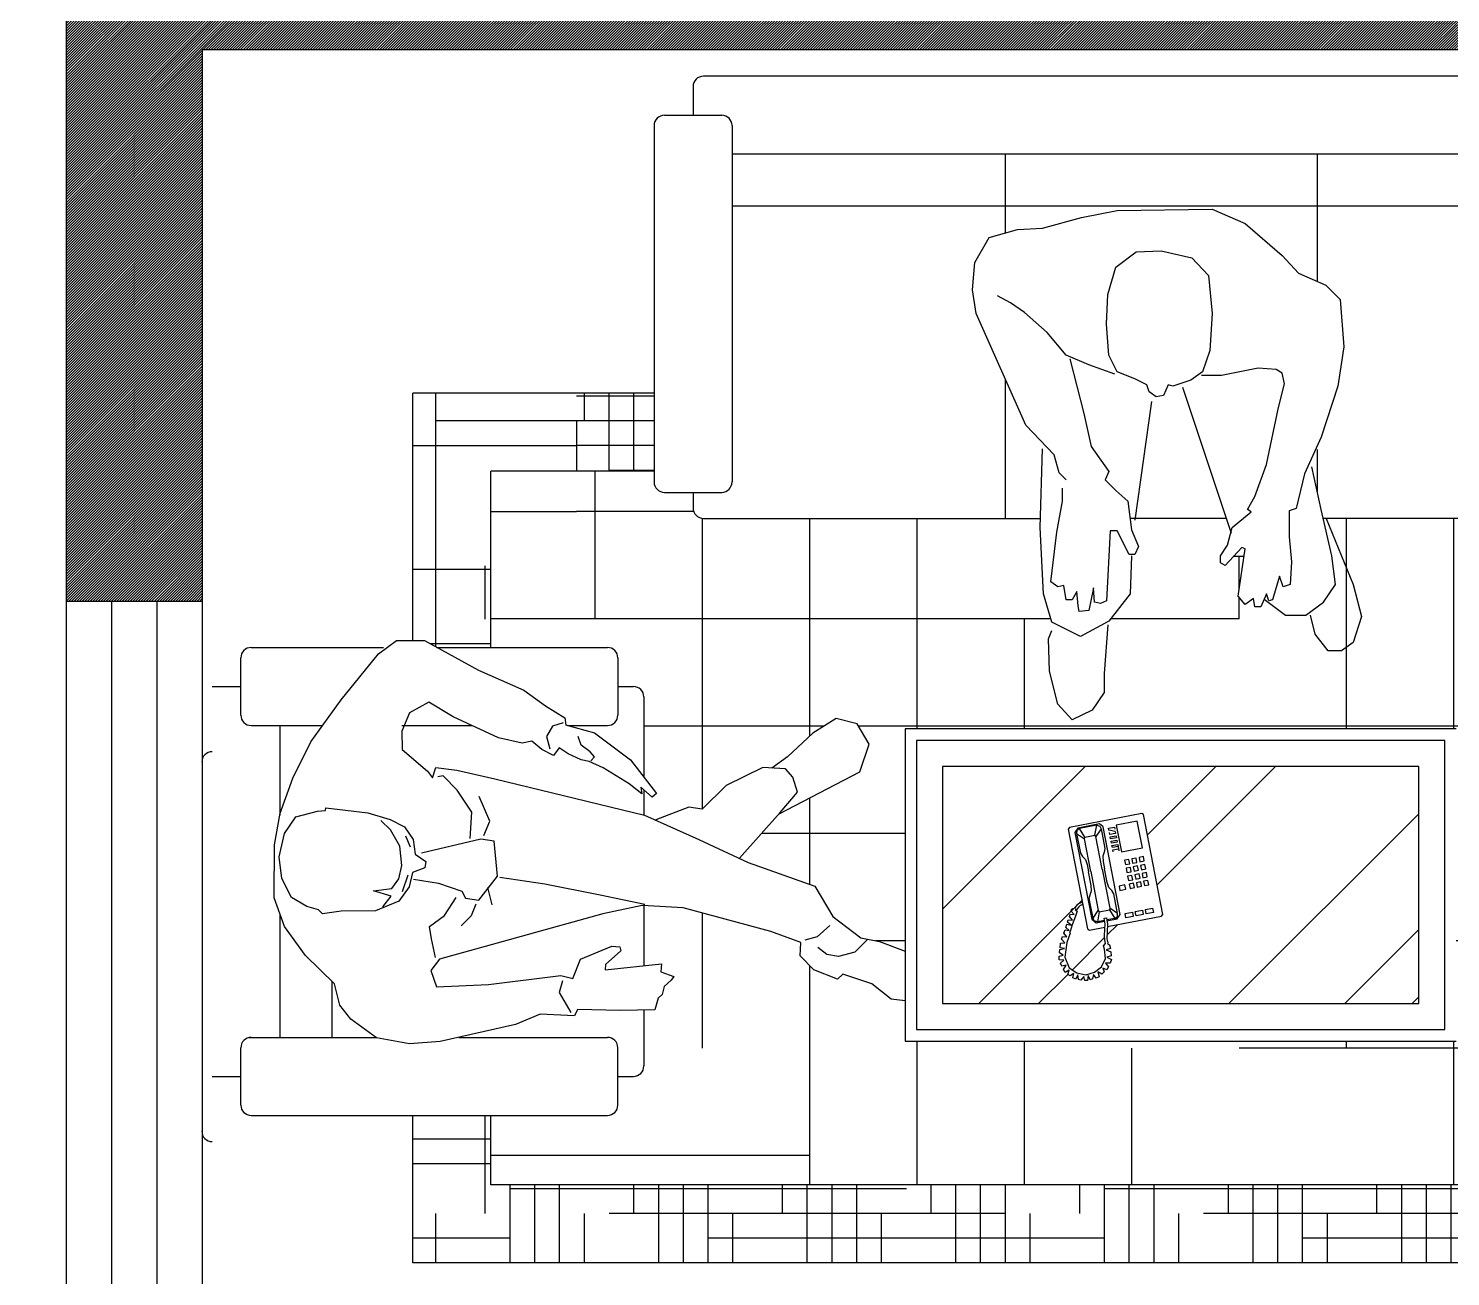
# Model space of a CAD drawing. Header units: inches. Extents: x 2610 to 3060, y 1152 to 1969.
# Drawn here: x 2701.7 to 2795.7, y 1494 to 1576.5 of the extents above; entities that cross this region are included whole.
import ezdxf

# ---------------------------------------------------------------- set-up
doc = ezdxf.new("R2010")
doc.units = ezdxf.units.IN
doc.header["$MEASUREMENT"] = 0
doc.layers.add('windwo', color=140, linetype='Continuous', plot=False)

msp = doc.modelspace()

# ---------------------------------------------------------------- hatches: boundary and pattern name
at = {"true_color": 0xcecce6}
h = msp.add_hatch(dxfattribs=at)
h.set_pattern_fill('HOUND,_O', color=254, scale=1.031713, angle=-90)
h.set_pattern_definition([(180, (4875.817, 6955.4711), (-6.55137974, 1.63784493), [26.205519, -13.10276]), (90, (4875.817, 6955.4711), (1.63784493, -6.55137974), [26.205519, -13.10276])])
h.paths.add_polyline_path([(2812.684, 1552.41), (2817.804, 1552.41), (2817.804, 1547.252), (2812.684, 1547.252)])
h.paths.add_polyline_path([(2823.714, 1541.008), (2828.873, 1541.008), (2828.873, 1535.6), (2823.714, 1535.6)])
h.paths.add_polyline_path([(2737.923, 1552.41), (2743.043, 1552.41), (2743.043, 1547.252), (2737.923, 1547.252)])
h.paths.add_polyline_path([(2727.084, 1541.008), (2732.243, 1541.008), (2732.243, 1535.6), (2728.684, 1535.6), (2727.851, 1536.056), (2727.084, 1536.063)])
h.paths.add_polyline_path([(2727.084, 1504.664), (2732.243, 1504.664), (2732.243, 1500.079), (2823.714, 1500.079), (2823.714, 1504.664), (2828.873, 1504.664), (2828.873, 1494.921), (2727.084, 1494.921)])
h = msp.add_hatch(dxfattribs=at)
h.set_pattern_fill('HOUND,_O', color=254, scale=4.470758, angle=-90)
h.set_pattern_definition([(180, (3065.601, 2105.267), (-28.38931, 7.09733), [113.5572, -56.7786]), (90, (3065.601, 2105.267), (7.09733, -28.38931), [113.5572, -56.7786])])
edge = h.paths.add_edge_path()
edge.add_line((2759.637, 1530.215), (2759.637, 1515.523))
edge.add_line((2759.637, 1515.523), (2757.943, 1516.155))
edge.add_line((2757.943, 1516.155), (2756.725, 1516.4))
edge.add_line((2756.725, 1516.4), (2754.871, 1517.824))
edge.add_line((2754.871, 1517.824), (2753.666, 1519.826))
edge.add_line((2753.666, 1519.826), (2749.269, 1521.394))
edge.add_line((2749.269, 1521.394), (2748.684, 1521.664))
edge.add_line((2748.684, 1521.664), (2751.31, 1524.609))
edge.add_line((2751.31, 1524.609), (2756.646, 1527.389))
edge.add_line((2756.646, 1527.389), (2757.277, 1529.199))
edge.add_line((2757.277, 1529.199), (2756.475, 1530.563))
edge.add_line((2756.475, 1530.563), (2755.087, 1530.905))
edge.add_line((2755.087, 1530.905), (2753.537, 1529.939))
edge.add_line((2753.537, 1529.939), (2751.864, 1528.364))
edge.add_line((2751.864, 1528.364), (2750.833, 1527.632))
edge.add_line((2750.833, 1527.632), (2750.241, 1527.665))
edge.add_line((2750.241, 1527.665), (2747.8, 1526.486))
edge.add_line((2747.8, 1526.486), (2746.215, 1524.907))
edge.add_line((2746.215, 1524.907), (2745.343, 1525.044))
edge.add_line((2745.343, 1525.044), (2743.103, 1524.198))
edge.add_line((2743.103, 1524.198), (2742.368, 1524.527))
edge.add_line((2742.368, 1524.527), (2742.368, 1526.189))
edge.add_line((2742.368, 1526.189), (2742.918, 1525.709))
edge.add_line((2742.918, 1525.709), (2743.196, 1525.957))
edge.add_line((2743.196, 1525.957), (2742.368, 1527.019))
edge.add_line((2742.368, 1527.019), (2742.368, 1532.333))
edge.add_ellipse((2741.68, 1532.333), major_axis=(-0.486, 0.486), ratio=1, start_angle=225, end_angle=315)
edge.add_line((2741.68, 1533.021), (2740.648, 1533.021))
edge.add_line((2740.648, 1533.021), (2740.648, 1534.912))
edge.add_ellipse((2739.96, 1534.912), major_axis=(-0.486, 0.486), ratio=1, start_angle=225, end_angle=315)
edge.add_line((2739.96, 1535.6), (2732.243, 1535.6))
edge.add_line((2732.243, 1535.6), (2732.243, 1541.008))
edge.add_line((2732.243, 1541.008), (2737.923, 1541.008))
edge.add_line((2737.923, 1541.008), (2737.923, 1547.252))
edge.add_line((2737.923, 1547.252), (2743.043, 1547.252))
edge.add_line((2743.043, 1547.252), (2743.043, 1546.548))
edge.add_ellipse((2743.731, 1546.548), major_axis=(-0.486, 0.486), ratio=1, start_angle=45, end_angle=135)
edge.add_line((2743.731, 1545.86), (2745.623, 1545.86))
edge.add_line((2745.623, 1545.86), (2745.623, 1544.828))
edge.add_ellipse((2746.31, 1544.828), major_axis=(-0.486, 0.486), ratio=1, start_angle=45, end_angle=135)
edge.add_line((2746.31, 1544.141), (2768.586, 1544.141))
edge.add_line((2768.586, 1544.141), (2768.568, 1543.545))
edge.add_line((2768.568, 1543.545), (2768.803, 1539.149))
edge.add_line((2768.803, 1539.149), (2769.352, 1537.265))
edge.add_line((2769.352, 1537.265), (2771.234, 1536.323))
edge.add_line((2771.234, 1536.323), (2773.117, 1537.343))
edge.add_line((2773.117, 1537.343), (2774.529, 1539.149))
edge.add_line((2774.529, 1539.149), (2774.61, 1541.739))
edge.add_line((2774.61, 1541.739), (2774.842, 1541.739))
edge.add_line((2774.842, 1541.739), (2775.078, 1542.289))
edge.add_line((2775.078, 1542.289), (2774.607, 1543.388))
edge.add_line((2774.607, 1543.388), (2774.513, 1544.141))
edge.add_line((2774.513, 1544.141), (2780.866, 1544.141))
edge.add_line((2780.866, 1544.141), (2781.181, 1543.196))
edge.add_line((2781.181, 1543.196), (2780.96, 1542.367))
edge.add_line((2780.96, 1542.367), (2780.49, 1541.661))
edge.add_line((2780.49, 1541.661), (2780.49, 1541.19))
edge.add_line((2780.49, 1541.19), (2780.803, 1541.033))
edge.add_line((2780.803, 1541.033), (2781.346, 1541.615))
edge.add_line((2781.346, 1541.615), (2782.059, 1541.615))
edge.add_line((2782.059, 1541.615), (2781.666, 1538.992))
edge.add_line((2781.666, 1538.992), (2782.137, 1538.442))
edge.add_line((2782.137, 1538.442), (2782.686, 1538.835))
edge.add_line((2782.686, 1538.835), (2782.764, 1538.285))
edge.add_line((2782.764, 1538.285), (2783.156, 1538.285))
edge.add_line((2783.156, 1538.285), (2783.389, 1538.798))
edge.add_line((2783.389, 1538.798), (2784.804, 1537.736))
edge.add_line((2784.804, 1537.736), (2786.137, 1537.736))
edge.add_line((2786.137, 1537.736), (2787.313, 1538.599))
edge.add_line((2787.313, 1538.599), (2788.098, 1539.777))
edge.add_line((2788.098, 1539.777), (2787.862, 1541.661))
edge.add_line((2787.862, 1541.661), (2787.291, 1544.141))
edge.add_line((2787.291, 1544.141), (2809.417, 1544.141))
edge.add_ellipse((2809.417, 1544.828), major_axis=(-0.486, 0.486), ratio=1, start_angle=135, end_angle=225)
edge.add_line((2810.105, 1544.828), (2810.105, 1545.86))
edge.add_line((2810.105, 1545.86), (2811.996, 1545.86))
edge.add_ellipse((2811.996, 1546.548), major_axis=(-0.486, 0.486), ratio=1, start_angle=135, end_angle=225)
edge.add_line((2812.684, 1546.548), (2812.684, 1547.252))
edge.add_line((2812.684, 1547.252), (2817.804, 1547.252))
edge.add_line((2817.804, 1547.252), (2817.804, 1541.008))
edge.add_line((2817.804, 1541.008), (2823.714, 1541.008))
edge.add_line((2823.714, 1541.008), (2823.714, 1535.6))
edge.add_line((2823.714, 1535.6), (2815.767, 1535.6))
edge.add_ellipse((2815.767, 1534.912), major_axis=(0.486, 0.486), ratio=1, start_angle=45, end_angle=135)
edge.add_line((2815.079, 1534.912), (2815.079, 1533.021))
edge.add_line((2815.079, 1533.021), (2814.047, 1533.021))
edge.add_ellipse((2814.047, 1532.333), major_axis=(0.486, 0.486), ratio=1, start_angle=45, end_angle=135)
edge.add_line((2813.36, 1532.333), (2813.36, 1525.591))
edge.add_line((2813.36, 1525.591), (2809.262, 1525.978))
edge.add_line((2809.262, 1525.978), (2807.447, 1525.713))
edge.add_line((2807.447, 1525.713), (2807.621, 1527.02))
edge.add_line((2807.621, 1527.02), (2807.038, 1528.195))
edge.add_line((2807.038, 1528.195), (2805.75, 1527.933))
edge.add_line((2805.75, 1527.933), (2803.498, 1528.178))
edge.add_line((2803.498, 1528.178), (2799.932, 1527.199))
edge.add_line((2799.932, 1527.199), (2800.461, 1526.322))
edge.add_line((2800.461, 1526.322), (2801.946, 1526.098))
edge.add_line((2801.946, 1526.098), (2802.999, 1525.028))
edge.add_line((2802.999, 1525.028), (2800.646, 1524.915))
edge.add_line((2800.646, 1524.915), (2799.01, 1524.6))
edge.add_line((2799.01, 1524.6), (2797.31, 1524.93))
edge.add_line((2797.31, 1524.93), (2796.091, 1524.78))
edge.add_line((2796.091, 1524.78), (2796.091, 1530.215))
edge.add_line((2796.091, 1530.215), (2759.637, 1530.215))
edge = h.paths.add_edge_path()
edge.add_line((2796.091, 1509.58), (2796.091, 1522.928))
edge.add_line((2796.091, 1522.928), (2798.691, 1521.4))
edge.add_line((2798.691, 1521.4), (2800.127, 1521.531))
edge.add_line((2800.127, 1521.531), (2801.145, 1521.871))
edge.add_line((2801.145, 1521.871), (2802.422, 1522.287))
edge.add_line((2802.422, 1522.287), (2805.722, 1522.327))
edge.add_line((2805.722, 1522.327), (2806.568, 1521.896))
edge.add_line((2806.568, 1521.896), (2809.441, 1519.733))
edge.add_line((2809.441, 1519.733), (2811.469, 1518.002))
edge.add_line((2811.469, 1518.002), (2813.36, 1517.245))
edge.add_line((2813.36, 1517.245), (2813.36, 1507.931))
edge.add_ellipse((2814.047, 1507.931), major_axis=(-0.486, 0.486), ratio=1, start_angle=45, end_angle=135)
edge.add_line((2814.047, 1507.244), (2815.079, 1507.244))
edge.add_line((2815.079, 1507.244), (2815.079, 1505.352))
edge.add_ellipse((2815.767, 1505.352), major_axis=(-0.486, 0.486), ratio=1, start_angle=45, end_angle=135)
edge.add_line((2815.767, 1504.664), (2823.714, 1504.664))
edge.add_line((2823.714, 1504.664), (2823.714, 1500.079))
edge.add_line((2823.714, 1500.079), (2732.243, 1500.079))
edge.add_line((2732.243, 1500.079), (2732.243, 1504.664))
edge.add_line((2732.243, 1504.664), (2739.96, 1504.664))
edge.add_ellipse((2739.96, 1505.352), major_axis=(0.486, 0.486), ratio=1, start_angle=225, end_angle=315)
edge.add_line((2740.648, 1505.352), (2740.648, 1507.244))
edge.add_line((2740.648, 1507.244), (2741.68, 1507.244))
edge.add_ellipse((2741.68, 1507.931), major_axis=(0.486, 0.486), ratio=1, start_angle=225, end_angle=315)
edge.add_line((2742.368, 1507.931), (2742.368, 1511.625))
edge.add_line((2742.368, 1511.625), (2743.086, 1511.639))
edge.add_line((2743.086, 1511.639), (2743.306, 1512.418))
edge.add_line((2743.306, 1512.418), (2743.584, 1512.665))
edge.add_line((2743.584, 1512.665), (2743.702, 1513.186))
edge.add_line((2743.702, 1513.186), (2744.165, 1513.599))
edge.add_line((2744.165, 1513.599), (2744.355, 1513.852))
edge.add_line((2744.355, 1513.852), (2743.493, 1514.164))
edge.add_line((2743.493, 1514.164), (2743.523, 1514.69))
edge.add_line((2743.523, 1514.69), (2742.368, 1514.564))
edge.add_line((2742.368, 1514.564), (2742.368, 1518.534))
edge.add_line((2742.368, 1518.534), (2744.965, 1518.387))
edge.add_line((2744.965, 1518.387), (2750.769, 1516.827))
edge.add_line((2750.769, 1516.827), (2752.75, 1516.099))
edge.add_line((2752.75, 1516.099), (2752.701, 1515.223))
edge.add_line((2752.701, 1515.223), (2753.615, 1514.292))
edge.add_line((2753.615, 1514.292), (2755.163, 1513.677))
edge.add_line((2755.163, 1513.677), (2755.534, 1514.007))
edge.add_line((2755.534, 1514.007), (2757.433, 1513.372))
edge.add_line((2757.433, 1513.372), (2758.731, 1512.35))
edge.add_line((2758.731, 1512.35), (2759.637, 1512.238))
edge.add_line((2759.637, 1512.238), (2759.637, 1509.58))
edge.add_line((2759.637, 1509.58), (2796.091, 1509.58))
at = {"layer": 'windwo', "true_color": 0x5e67af}
h = msp.add_hatch(dxfattribs=at)
h.set_pattern_fill('ANSI31', color=165)
h.paths.add_polyline_path([(2713.161, 1836.098), (2743.161, 1836.098), (2743.161, 1845.098), (2704.161, 1845.098), (2704.161, 1668.479), (2713.161, 1668.479), (2713.161, 1683.098), (2719.161, 1683.098), (2719.161, 1685.241), (2719.161, 1692.098), (2713.161, 1692.098)], flags=17)
h.paths.add_polyline_path([(2884.161, 1845.098), (2815.161, 1845.098), (2815.161, 1836.098), (2845.161, 1836.098), (2845.161, 1692.098), (2839.174, 1692.098), (2839.174, 1683.098), (2845.161, 1683.098), (2860.148, 1683.098), (2860.148, 1686.098), (2860.148, 1692.098), (2854.161, 1692.098), (2854.161, 1836.098), (2884.161, 1836.098)], flags=17)
h.paths.add_polyline_path([(3018.661, 1845.098), (2971.532, 1845.098), (2971.532, 1851.098), (2962.532, 1851.098), (2962.532, 1845.098), (2956.161, 1845.098), (2956.161, 1836.098), (2995.161, 1836.098), (2995.161, 1830.098), (2999.661, 1830.098), (2999.661, 1836.098), (3018.661, 1836.098)], flags=17)
h.paths.add_polyline_path([(2971.532, 1881.098), (2962.532, 1881.098), (2962.532, 1875.098), (2971.532, 1875.098)], flags=17)
h.paths.add_polyline_path([(2782.161, 1595.359), (2773.161, 1595.359), (2773.161, 1584.12), (2713.161, 1584.12), (2713.161, 1598.74), (2704.161, 1598.74), (2704.161, 1538.652), (2713.161, 1538.652), (2713.161, 1575.12), (2845.161, 1575.12), (2845.161, 1490.183), (2854.161, 1490.183), (2854.161, 1584.12), (2782.161, 1584.12)], flags=17)
h.paths.add_polyline_path([(2782.161, 1683.098), (2797.174, 1683.098), (2797.174, 1686.098), (2797.174, 1692.098), (2749.161, 1692.098), (2749.161, 1683.098), (2773.161, 1683.098), (2773.161, 1635.859), (2725.832, 1635.859), (2725.782, 1635.71), (2719.382, 1635.71), (2713.161, 1635.859), (2713.161, 1650.479), (2704.161, 1650.479), (2704.161, 1616.74), (2713.161, 1616.74), (2713.161, 1631.359), (2773.161, 1631.359), (2773.161, 1625.359), (2782.161, 1625.359)], flags=17)
h.paths.add_polyline_path([(2854.161, 1436.183), (2845.161, 1436.183), (2845.161, 1430.183), (2713.161, 1430.183), (2713.161, 1466.652), (2704.161, 1466.652), (2704.161, 1328.098), (2862.564, 1328.098), (2862.564, 1337.098), (2713.161, 1337.098), (2713.161, 1421.183), (2817.521, 1421.183), (2817.521, 1421.248), (2848.944, 1421.248), (2854.161, 1421.183)], flags=17)
h.paths.add_polyline_path([(2968.762, 1305.256), (2967.564, 1305.256), (2931.564, 1305.256), (2931.564, 1345.098), (2922.564, 1345.098), (2922.564, 1337.098), (2910.564, 1337.098), (2910.564, 1328.098), (2922.564, 1328.098), (2922.564, 1296.256), (2968.762, 1296.256)], flags=17)
h.paths.add_polyline_path([(3060.161, 1933.098), (2640.161, 1933.098), (2640.161, 1329.098), (2644.161, 1329.098), (2644.161, 1929.098), (2962.532, 1929.098), (2962.532, 1923.098), (2971.532, 1923.098), (2971.532, 1929.098), (3055.661, 1929.098), (3055.661, 1845.098), (3036.661, 1845.098), (3036.661, 1836.098), (3055.661, 1836.098), (3055.661, 1766.348), (2999.661, 1766.348), (2999.661, 1800.098), (2995.161, 1800.098), (2995.161, 1692.098), (2902.148, 1692.098), (2902.148, 1683.098), (2922.564, 1683.098), (2922.564, 1677.098), (2931.564, 1677.098), (2931.564, 1683.098), (2999.661, 1683.098), (3005.661, 1683.098), (3005.661, 1692.098), (2999.661, 1692.098), (2999.661, 1761.848), (3055.661, 1761.848), (3055.661, 1692.098), (3035.661, 1692.098), (3035.661, 1683.098), (3051.661, 1683.098), (3051.661, 1503.098), (2931.564, 1503.098), (2931.564, 1635.098), (2922.564, 1635.098), (2922.564, 1494.098), (2958.661, 1494.098), (2958.661, 1482.098), (2967.661, 1482.098), (2967.661, 1494.098), (3051.661, 1494.098), (3051.661, 1422.098), (2967.661, 1422.098), (2967.661, 1434.098), (2958.661, 1434.098), (2958.661, 1422.098), (2922.564, 1422.098), (2922.564, 1405.098), (2931.564, 1405.098), (2931.564, 1413.098), (3051.661, 1413.098), (3051.661, 1305.256), (3040.762, 1305.256), (3040.762, 1296.256), (3051.661, 1296.256), (3051.661, 1161.598), (2793.161, 1161.598), (2793.161, 1153.098), (3060.161, 1153.098)])

# ---------------------------------------------------------------- linework, layer by layer
for p, q in [((2704.161, 1845.098), (2704.161, 1328.098)), ((2845.161, 1575.12), (2713.161, 1575.12)), ((2713.161, 1575.12), (2713.161, 1430.183))]:
    msp.add_line(p, q)
at = {"color": 254, "true_color": 0xcecce6}
for p, q in [((2809.417, 1573.372), (2746.31, 1573.372)), ((2745.623, 1572.685), (2745.623, 1570.793)), ((2743.731, 1570.793), (2747.514, 1570.793)), ((2743.043, 1570.105), (2743.043, 1546.548)), ((2748.202, 1570.105), (2748.202, 1546.548)), ((2807.525, 1568.214), (2748.202, 1568.214)), ((2766.257, 1568.214), (2766.257, 1563.009)), ((2786.891, 1568.214), (2786.891, 1559.811)), ((2807.525, 1564.775), (2748.202, 1564.775)), ((2768.725, 1563.327), (2771.313, 1564.034)), ((2771.313, 1564.034), (2773.666, 1564.505)), ((2773.666, 1564.505), (2779.941, 1564.583)), ((2779.941, 1564.583), (2782.137, 1563.641)), ((2765.195, 1562.699), (2767.077, 1563.249)), ((2767.077, 1563.249), (2768.725, 1563.327)), ((2782.137, 1563.641), (2784.568, 1561.522)), ((2764.254, 1561.051), (2765.195, 1562.699)), ((2773.587, 1560.737), (2774.921, 1561.757)), ((2774.921, 1561.757), (2776.568, 1561.836)), ((2776.568, 1561.836), (2778.607, 1561.365)), ((2778.607, 1561.365), (2779.705, 1560.187)), ((2784.568, 1561.522), (2785.666, 1560.344)), ((2764.097, 1559.245), (2764.254, 1561.051)), ((2773.038, 1558.931), (2773.587, 1560.737)), ((2779.705, 1560.187), (2779.941, 1557.675)), ((2785.666, 1560.344), (2787.47, 1559.559)), ((2764.332, 1557.675), (2764.097, 1559.245)), ((2787.47, 1559.559), (2788.411, 1558.617)), ((2766.607, 1558.382), (2765.744, 1558.853)), ((2767.548, 1557.754), (2766.607, 1558.382)), ((2772.96, 1556.969), (2773.038, 1558.931)), ((2788.411, 1558.617), (2788.647, 1555.477)), ((2767.626, 1550.296), (2764.332, 1557.675)), ((2769.038, 1556.419), (2767.548, 1557.754)), ((2779.941, 1557.675), (2779.784, 1555.242)), ((2770.293, 1554.928), (2769.038, 1556.419)), ((2773.117, 1554.928), (2772.96, 1556.969)), ((2788.647, 1555.477), (2788.255, 1552.887)), ((2771.783, 1554.3), (2770.293, 1554.928)), ((2770.529, 1554.692), (2771.47, 1551.081)), ((2773.666, 1553.829), (2773.117, 1554.928)), ((2779.784, 1555.242), (2779.313, 1553.829)), ((2773.509, 1553.672), (2771.783, 1554.3)), ((2774.842, 1553.358), (2773.666, 1553.829)), ((2779.313, 1553.829), (2778.529, 1553.279)), ((2780.568, 1553.593), (2779.235, 1553.593)), ((2783, 1554.064), (2780.568, 1553.593)), ((2784.176, 1553.986), (2783, 1554.064)), ((2784.568, 1553.75), (2784.176, 1553.986)), ((2784.725, 1553.044), (2784.568, 1553.75)), ((2766.257, 1553.364), (2766.257, 1544.141)), ((2775.627, 1552.965), (2774.842, 1553.358)), ((2775.784, 1552.494), (2775.627, 1552.965)), ((2777.039, 1552.965), (2776.725, 1552.259)), ((2777.352, 1552.887), (2777.039, 1552.965)), ((2778.529, 1553.279), (2777.352, 1552.887)), ((2777.98, 1552.808), (2781.196, 1543.152)), ((2784.333, 1551.474), (2784.725, 1553.044)), ((2788.255, 1552.887), (2787.157, 1549.511)), ((2743.043, 1552.41), (2727.084, 1552.41)), ((2728.602, 1537.48), (2728.602, 1552.41)), ((2775.94, 1551.866), (2774.842, 1544.016)), ((2776.254, 1552.18), (2775.784, 1552.494)), ((2776.725, 1552.259), (2776.254, 1552.18)), ((2771.47, 1551.081), (2771.94, 1548.883)), ((2783.549, 1547.705), (2784.333, 1551.474)), ((2737.923, 1550.583), (2728.602, 1550.583)), ((2737.923, 1550.583), (2737.923, 1547.252)), ((2769.509, 1548.333), (2767.626, 1550.296)), ((2737.923, 1548.945), (2727.084, 1548.945)), ((2771.94, 1548.883), (2773.117, 1547.234)), ((2787.157, 1549.511), (2786.058, 1547.077)), ((2768.568, 1543.545), (2768.725, 1548.726)), ((2769.823, 1547.156), (2769.509, 1548.333)), ((2786.891, 1548.695), (2786.891, 1545.918)), ((2743.043, 1547.252), (2732.243, 1547.252)), ((2770.293, 1546.685), (2769.823, 1547.156)), ((2773.117, 1547.234), (2772.882, 1546.685)), ((2782.764, 1545.586), (2783.549, 1547.705)), ((2786.058, 1547.077), (2785.509, 1544.801)), ((2787.157, 1544.722), (2786.529, 1547.548)), ((2770.058, 1545.272), (2770.058, 1546.135)), ((2772.882, 1546.685), (2773.587, 1545.978)), ((2743.731, 1545.86), (2747.514, 1545.86)), ((2745.623, 1545.86), (2745.623, 1544.828)), ((2769.666, 1543.231), (2770.058, 1545.272)), ((2773.587, 1545.978), (2774.372, 1545.272)), ((2774.372, 1545.272), (2774.607, 1543.388)), ((2782.294, 1544.722), (2782.764, 1545.586)), ((2737.923, 1544.578), (2732.243, 1544.578)), ((2781.274, 1543.545), (2782.529, 1544.565)), ((2782.529, 1544.565), (2782.294, 1544.722)), ((2785.509, 1544.801), (2785.039, 1544.644)), ((2785.039, 1544.644), (2785.039, 1542.917)), ((2787.862, 1541.661), (2787.157, 1544.722)), ((2746.31, 1544.141), (2768.586, 1544.141)), ((2768.803, 1539.149), (2768.568, 1543.545)), ((2769.274, 1539.934), (2769.666, 1543.231)), ((2773.195, 1543.309), (2772.96, 1538.678)), ((2773.666, 1543.309), (2773.195, 1543.309)), ((2774.45, 1541.739), (2773.666, 1543.309)), ((2780.866, 1544.141), (2774.513, 1544.141)), ((2774.607, 1543.388), (2775.078, 1542.289)), ((2780.96, 1542.367), (2781.274, 1543.545)), ((2809.417, 1544.141), (2787.286, 1544.141)), ((2787.484, 1544.141), (2789.274, 1539.777)), ((2775.078, 1542.289), (2774.842, 1541.739)), ((2780.49, 1541.661), (2780.96, 1542.367)), ((2785.039, 1542.917), (2785.196, 1541.268)), ((2774.842, 1541.739), (2774.45, 1541.739)), ((2774.607, 1541.661), (2774.529, 1539.149)), ((2780.49, 1541.19), (2780.49, 1541.661)), ((2781.901, 1542.21), (2780.803, 1541.033)), ((2782.059, 1541.615), (2781.346, 1541.615)), ((2781.666, 1538.992), (2782.137, 1542.132)), ((2782.137, 1542.132), (2781.901, 1542.21)), ((2788.098, 1539.777), (2787.862, 1541.661)), ((2780.803, 1541.033), (2780.49, 1541.19)), ((2785.196, 1541.268), (2785.117, 1539.777)), ((2769.744, 1539.62), (2769.274, 1539.934)), ((2770.136, 1539.698), (2769.744, 1539.62)), ((2770.293, 1538.756), (2770.136, 1539.698)), ((2772.097, 1539.541), (2771.783, 1538.05)), ((2772.176, 1538.599), (2772.097, 1539.541)), ((2784.411, 1540.326), (2783.941, 1538.756)), ((2784.647, 1539.62), (2784.411, 1540.326)), ((2785.117, 1539.777), (2784.647, 1539.62)), ((2787.313, 1538.599), (2788.098, 1539.777)), ((2789.274, 1539.777), (2789.823, 1537.657)), ((2769.352, 1537.265), (2768.803, 1539.149)), ((2770.685, 1538.756), (2770.293, 1538.756)), ((2770.999, 1539.306), (2770.685, 1538.756)), ((2771.078, 1538.364), (2770.999, 1539.306)), ((2772.568, 1538.521), (2772.176, 1538.599)), ((2772.96, 1538.678), (2772.568, 1538.521)), ((2774.529, 1539.149), (2773.117, 1537.343)), ((2782.137, 1538.442), (2781.666, 1538.992)), ((2782.686, 1538.835), (2782.137, 1538.442)), ((2782.764, 1538.285), (2782.686, 1538.835)), ((2783.549, 1539.149), (2783.156, 1538.285)), ((2783.389, 1538.798), (2784.804, 1537.736)), ((2783.705, 1538.678), (2783.549, 1539.149)), ((2783.941, 1538.756), (2783.705, 1538.678)), ((2786.137, 1537.736), (2787.313, 1538.599)), ((2771.156, 1537.971), (2771.078, 1538.364)), ((2771.783, 1538.05), (2771.156, 1537.971)), ((2783.156, 1538.285), (2782.764, 1538.285)), ((2784.804, 1537.736), (2786.137, 1537.736)), ((2786.764, 1536.48), (2786.451, 1537.736)), ((2789.823, 1537.657), (2789.274, 1535.93)), ((2769.117, 1536.166), (2769.352, 1536.715)), ((2771.234, 1536.323), (2769.352, 1537.265)), ((2773.117, 1537.343), (2771.234, 1536.323)), ((2773.038, 1537.108), (2772.803, 1533.889)), ((2724.81, 1535.174), (2726.005, 1536.073)), ((2726.005, 1536.073), (2727.851, 1536.056)), ((2727.851, 1536.056), (2731.433, 1534.095)), ((2769.195, 1534.046), (2769.117, 1536.166)), ((2787.627, 1535.381), (2786.764, 1536.48)), ((2789.274, 1535.93), (2788.49, 1535.381)), ((2715.715, 1531.129), (2715.715, 1534.912)), ((2716.403, 1535.6), (2725.156, 1535.6)), ((2722.352, 1532.151), (2724.81, 1535.174)), ((2728.684, 1535.6), (2739.96, 1535.6)), ((2740.648, 1534.912), (2740.648, 1531.129)), ((2788.49, 1535.381), (2787.627, 1535.381)), ((2731.433, 1534.095), (2734.437, 1532.782)), ((2769.744, 1531.848), (2769.195, 1534.046)), ((2772.803, 1533.889), (2772.803, 1532.633)), ((2713.824, 1533.021), (2715.715, 1533.021)), ((2740.648, 1533.021), (2741.68, 1533.021)), ((2720.346, 1529.365), (2722.352, 1532.151)), ((2728.148, 1531.997), (2726.876, 1531.278)), ((2729.764, 1531.026), (2728.148, 1531.997)), ((2734.437, 1532.782), (2735.873, 1531.734)), ((2742.368, 1532.333), (2742.368, 1527.019)), ((2772.803, 1532.633), (2772.019, 1531.456)), ((2726.876, 1531.278), (2726.368, 1530.077)), ((2732.762, 1529.626), (2729.764, 1531.026)), ((2735.873, 1531.734), (2737.148, 1530.958)), ((2770.685, 1530.828), (2769.744, 1531.848)), ((2772.019, 1531.456), (2770.685, 1530.828)), ((2716.403, 1530.441), (2721.121, 1530.441)), ((2718.294, 1530.441), (2718.294, 1524.512)), ((2726.362, 1530.441), (2731.016, 1530.441)), ((2726.368, 1530.077), (2726.385, 1528.846)), ((2736.324, 1530.39), (2735.933, 1529.709)), ((2737.04, 1530.613), (2736.324, 1530.39)), ((2737.148, 1530.958), (2737.217, 1530.469)), ((2737.188, 1530.477), (2739.114, 1529.968)), ((2737.321, 1530.441), (2739.96, 1530.441)), ((2755.087, 1530.905), (2753.537, 1529.939)), ((2756.475, 1530.563), (2755.087, 1530.905)), ((2757.277, 1529.199), (2756.475, 1530.563)), ((2759.637, 1530.215), (2759.637, 1509.58)), ((2796.091, 1530.215), (2759.637, 1530.215)), ((2719.155, 1526.972), (2720.346, 1529.365)), ((2734.325, 1529.273), (2732.762, 1529.626)), ((2734.949, 1529.413), (2734.325, 1529.273)), ((2735.621, 1528.848), (2734.949, 1529.413)), ((2735.933, 1529.709), (2736.152, 1528.906)), ((2738.212, 1529.133), (2738.023, 1529.723)), ((2738.812, 1528.698), (2738.212, 1529.133)), ((2739.114, 1529.968), (2741.475, 1528.164)), ((2753.537, 1529.939), (2751.864, 1528.364)), ((2756.646, 1527.389), (2757.277, 1529.199)), ((2760.393, 1529.458), (2760.393, 1510.337)), ((2795.334, 1529.458), (2760.393, 1529.458)), ((2795.334, 1510.337), (2795.334, 1529.458)), ((2726.385, 1528.846), (2728.064, 1527.432)), ((2736.39, 1528.453), (2735.621, 1528.848)), ((2736.77, 1528.958), (2736.39, 1528.453)), ((2737.364, 1528.573), (2736.77, 1528.958)), ((2738.221, 1528.173), (2737.364, 1528.573)), ((2738.742, 1528.055), (2738.221, 1528.173)), ((2739.106, 1528.369), (2738.812, 1528.698)), ((2738.868, 1528.115), (2739.106, 1528.369)), ((2741.475, 1528.164), (2743.196, 1525.957)), ((2751.864, 1528.364), (2750.833, 1527.632)), ((2728.064, 1527.432), (2728.39, 1526.974)), ((2728.39, 1526.974), (2728.605, 1527.665)), ((2728.605, 1527.665), (2730.003, 1527.498)), ((2730.003, 1527.498), (2732.52, 1526.915)), ((2739.686, 1527.65), (2738.742, 1528.055)), ((2741.385, 1526.587), (2739.686, 1527.65)), ((2750.241, 1527.665), (2747.8, 1526.486)), ((2751.732, 1527.581), (2750.241, 1527.665)), ((2751.318, 1524.613), (2756.646, 1527.389)), ((2752.228, 1527.025), (2751.732, 1527.581)), ((2762.113, 1527.738), (2762.113, 1512.056)), ((2793.614, 1527.738), (2762.113, 1527.738)), ((2762.113, 1518.309, 55.025), (2771.543, 1527.738, 55.025)), ((2775.663, 1523.212, 55.025), (2780.19, 1527.738, 55.025)), ((2776.306, 1519.901, 55.025), (2784.143, 1527.738, 55.025)), ((2793.614, 1512.056), (2793.614, 1527.738)), ((2718.319, 1524.647), (2719.155, 1526.972)), ((2729.101, 1527.109), (2728.746, 1527.042)), ((2730.016, 1526.179), (2729.101, 1527.109)), ((2732.52, 1526.915), (2742.41, 1524.508)), ((2742.227, 1525.924), (2741.385, 1526.587)), ((2742.164, 1526.367), (2742.227, 1525.924)), ((2742.918, 1525.709), (2742.164, 1526.367)), ((2747.8, 1526.486), (2746.215, 1524.907)), ((2752.524, 1526.042), (2752.228, 1527.025)), ((2730.988, 1524.717), (2730.016, 1526.179)), ((2732.186, 1524.122), (2731.486, 1525.744)), ((2742.368, 1526.189), (2742.368, 1524.518)), ((2743.196, 1525.957), (2742.918, 1525.709)), ((2751.392, 1524.7), (2752.524, 1526.042)), ((2717.937, 1522.559), (2718.319, 1524.647)), ((2718.595, 1523.313), (2719.361, 1524.412)), ((2719.361, 1524.412), (2720.789, 1524.77)), ((2720.789, 1524.77), (2721.32, 1524.828)), ((2721.32, 1524.828), (2721.33, 1525.003)), ((2721.33, 1525.003), (2722.64, 1524.84)), ((2722.64, 1524.84), (2724.125, 1524.668)), ((2724.125, 1524.668), (2725.596, 1524.233)), ((2730.889, 1522.966), (2730.988, 1524.717)), ((2742.41, 1524.508), (2746.013, 1522.897)), ((2745.343, 1525.044), (2743.153, 1524.217)), ((2746.215, 1524.907), (2745.343, 1525.044)), ((2748.684, 1521.664), (2751.392, 1524.7)), ((2775.289, 1524.629, 55.025), (2770.51, 1523.7, 55.025)), ((2775.403, 1524.552, 55.025), (2775.289, 1524.629, 55.025)), ((2776.684, 1517.957, 55.025), (2775.403, 1524.552, 55.025)), ((2781.061, 1512.056, 55.025), (2793.614, 1524.609, 55.025)), ((2725.615, 1523.538), (2724.982, 1524.167)), ((2725.596, 1524.233), (2726.535, 1523.74)), ((2726.223, 1522.464), (2725.615, 1523.538)), ((2726.535, 1523.74), (2727.104, 1522.917)), ((2731.78, 1523.178), (2732.186, 1524.122)), ((2770.51, 1523.7, 55.025), (2770.433, 1523.586, 55.025)), ((2770.433, 1523.586, 55.025), (2771.714, 1516.992, 55.025)), ((2771.064, 1523.659, 55.025), (2770.871, 1523.374, 55.025)), ((2770.996, 1523.497, 55.025), (2770.985, 1523.297, 55.025)), ((2771.168, 1523.63, 55.025), (2770.996, 1523.497, 55.025)), ((2772.497, 1523.938, 55.025), (2771.064, 1523.659, 55.025)), ((2772.315, 1523.853, 55.025), (2771.168, 1523.63, 55.025)), ((2771.528, 1523.055, 55.025), (2771.168, 1523.63, 55.025)), ((2772.197, 1523.185, 55.025), (2772.315, 1523.853, 55.025)), ((2772.61, 1523.612, 55.025), (2772.263, 1523.099, 55.025)), ((2772.315, 1523.853, 55.025), (2772.525, 1523.794, 55.025)), ((2772.735, 1523.736, 55.025), (2772.497, 1523.938, 55.025)), ((2772.525, 1523.794, 55.025), (2772.61, 1523.612, 55.025)), ((2772.61, 1523.612, 55.025), (2772.861, 1522.322, 55.025)), ((2773.858, 1517.954, 55.025), (2772.735, 1523.736, 55.025)), ((2773.097, 1523.657, 55.025), (2773.479, 1523.732, 55.025)), ((2773.125, 1523.514, 55.025), (2773.097, 1523.657, 55.025)), ((2773.535, 1523.445, 55.025), (2773.125, 1523.514, 55.025)), ((2773.479, 1523.732, 55.025), (2773.507, 1523.588, 55.025)), ((2774.99, 1524.124, 55.025), (2773.604, 1523.855, 55.025)), ((2773.604, 1523.855, 55.025), (2773.948, 1522.087, 55.025)), ((2775.333, 1522.356, 55.025), (2774.99, 1524.124, 55.025)), ((2717.913, 1519.046), (2717.937, 1522.559)), ((2718.242, 1521.751), (2718.595, 1523.313)), ((2726.939, 1522.401), (2726.624, 1523.132)), ((2727.104, 1522.917), (2727.24, 1521.943)), ((2731.59, 1522.926), (2727.668, 1522.006)), ((2732.462, 1522.788), (2731.59, 1522.926)), ((2732.683, 1520.491), (2732.462, 1522.788)), ((2746.013, 1522.897), (2749.269, 1521.394)), ((2770.871, 1523.374, 55.025), (2771.985, 1517.64, 55.025)), ((2770.985, 1523.297, 55.025), (2771.236, 1522.007, 55.025)), ((2770.985, 1523.297, 55.025), (2771.499, 1522.95, 55.025)), ((2771.499, 1522.95, 55.025), (2771.528, 1523.055, 55.025)), ((2771.916, 1520.8, 55.025), (2771.499, 1522.95, 55.025)), ((2771.528, 1523.055, 55.025), (2772.197, 1523.185, 55.025)), ((2772.263, 1523.099, 55.025), (2772.197, 1523.185, 55.025)), ((2772.681, 1520.948, 55.025), (2772.263, 1523.099, 55.025)), ((2773.181, 1523.227, 55.025), (2773.153, 1523.371, 55.025)), ((2773.563, 1523.302, 55.025), (2773.181, 1523.227, 55.025)), ((2773.208, 1523.084, 55.025), (2773.591, 1523.158, 55.025)), ((2773.236, 1522.941, 55.025), (2773.208, 1523.084, 55.025)), ((2773.619, 1523.015, 55.025), (2773.236, 1522.941, 55.025)), ((2773.264, 1522.797, 55.025), (2773.646, 1522.872, 55.025)), ((2773.292, 1522.654, 55.025), (2773.264, 1522.797, 55.025)), ((2773.674, 1522.728, 55.025), (2773.292, 1522.654, 55.025)), ((2773.32, 1522.511, 55.025), (2773.702, 1522.585, 55.025)), ((2773.535, 1523.445, 55.025), (2773.563, 1523.302, 55.025)), ((2773.591, 1523.158, 55.025), (2773.619, 1523.015, 55.025)), ((2773.646, 1522.872, 55.025), (2773.674, 1522.728, 55.025)), ((2773.702, 1522.585, 55.025), (2773.786, 1522.155, 55.025)), ((2718.426, 1520.335), (2718.242, 1521.751)), ((2726.373, 1521.194), (2726.223, 1522.464)), ((2727.24, 1521.943), (2727.957, 1521.447)), ((2771.236, 1522.007, 55.025), (2771.378, 1521.786, 55.025)), ((2771.378, 1521.786, 55.025), (2771.568, 1521.575, 55.025)), ((2772.811, 1522.065, 55.025), (2772.714, 1521.798, 55.025)), ((2772.714, 1521.798, 55.025), (2772.732, 1521.454, 55.025)), ((2772.861, 1522.322, 55.025), (2772.811, 1522.065, 55.025)), ((2773.348, 1522.367, 55.025), (2773.32, 1522.511, 55.025)), ((2773.73, 1522.441, 55.025), (2773.348, 1522.367, 55.025)), ((2773.376, 1522.224, 55.025), (2773.758, 1522.298, 55.025)), ((2773.403, 1522.08, 55.025), (2773.376, 1522.224, 55.025)), ((2773.948, 1522.087, 55.025), (2775.333, 1522.356, 55.025)), ((2774.441, 1521.588, 55.025), (2774.155, 1521.532, 55.025)), ((2774.497, 1521.301, 55.025), (2774.441, 1521.588, 55.025)), ((2774.919, 1521.681, 55.025), (2774.632, 1521.625, 55.025)), ((2774.632, 1521.625, 55.025), (2774.688, 1521.338, 55.025)), ((2774.975, 1521.394, 55.025), (2774.919, 1521.681, 55.025)), ((2775.397, 1521.773, 55.025), (2775.11, 1521.718, 55.025)), ((2775.11, 1521.718, 55.025), (2775.166, 1521.431, 55.025)), ((2775.453, 1521.487, 55.025), (2775.397, 1521.773, 55.025)), ((2726.175, 1520.315), (2726.373, 1521.194)), ((2727.077, 1520.716), (2726.837, 1519.769)), ((2727.876, 1521.028), (2727.077, 1520.716)), ((2727.957, 1521.447), (2727.876, 1521.028)), ((2749.269, 1521.394), (2753.666, 1519.826)), ((2771.568, 1521.575, 55.025), (2771.68, 1521.25, 55.025)), ((2771.68, 1521.25, 55.025), (2771.773, 1520.772, 55.025)), ((2771.949, 1519.864, 55.025), (2771.773, 1520.772, 55.025)), ((2771.916, 1520.8, 55.025), (2772.418, 1518.219, 55.025)), ((2772.681, 1520.948, 55.025), (2773.182, 1518.368, 55.025)), ((2772.732, 1521.454, 55.025), (2772.824, 1520.976, 55.025)), ((2773.001, 1520.068, 55.025), (2772.824, 1520.976, 55.025)), ((2774.155, 1521.532, 55.025), (2774.21, 1521.245, 55.025)), ((2774.21, 1521.245, 55.025), (2774.497, 1521.301, 55.025)), ((2774.543, 1521.062, 55.025), (2774.257, 1521.006, 55.025)), ((2774.257, 1521.006, 55.025), (2774.312, 1520.72, 55.025)), ((2774.312, 1520.72, 55.025), (2774.599, 1520.775, 55.025)), ((2774.599, 1520.775, 55.025), (2774.543, 1521.062, 55.025)), ((2774.688, 1521.338, 55.025), (2774.975, 1521.394, 55.025)), ((2775.021, 1521.155, 55.025), (2774.734, 1521.099, 55.025)), ((2774.734, 1521.099, 55.025), (2774.79, 1520.813, 55.025)), ((2774.79, 1520.813, 55.025), (2775.077, 1520.868, 55.025)), ((2775.077, 1520.868, 55.025), (2775.021, 1521.155, 55.025)), ((2775.166, 1521.431, 55.025), (2775.453, 1521.487, 55.025)), ((2775.499, 1521.248, 55.025), (2775.212, 1521.192, 55.025)), ((2775.212, 1521.192, 55.025), (2775.268, 1520.905, 55.025)), ((2775.268, 1520.905, 55.025), (2775.555, 1520.961, 55.025)), ((2775.601, 1520.722, 55.025), (2775.314, 1520.666, 55.025)), ((2775.314, 1520.666, 55.025), (2775.37, 1520.38, 55.025)), ((2775.555, 1520.961, 55.025), (2775.499, 1521.248, 55.025)), ((2775.657, 1520.435, 55.025), (2775.601, 1520.722, 55.025)), ((2719.057, 1519.068), (2718.426, 1520.335)), ((2725.693, 1519.674), (2726.175, 1520.315)), ((2726.837, 1519.769), (2726.169, 1518.84)), ((2726.416, 1519.463), (2726.776, 1520.57)), ((2727.13, 1520.279), (2728.786, 1520.009)), ((2728.786, 1520.009), (2730.339, 1519.482)), ((2731.449, 1518.891), (2732.683, 1520.491)), ((2732.024, 1519.737), (2732.31, 1518.579)), ((2735.819, 1519.961), (2732.853, 1520.393)), ((2739.471, 1519.226), (2735.819, 1519.961)), ((2753.666, 1519.826), (2754.871, 1517.824)), ((2771.967, 1519.52, 55.025), (2771.949, 1519.864, 55.025)), ((2773.113, 1519.743, 55.025), (2773.001, 1520.068, 55.025)), ((2773.303, 1519.532, 55.025), (2773.113, 1519.743, 55.025)), ((2774.174, 1519.899, 55.025), (2773.792, 1519.825, 55.025)), ((2773.792, 1519.825, 55.025), (2773.847, 1519.539, 55.025)), ((2774.23, 1519.613, 55.025), (2774.174, 1519.899, 55.025)), ((2774.645, 1520.536, 55.025), (2774.359, 1520.481, 55.025)), ((2774.359, 1520.481, 55.025), (2774.414, 1520.194, 55.025)), ((2774.414, 1520.194, 55.025), (2774.701, 1520.25, 55.025)), ((2774.748, 1520.011, 55.025), (2774.461, 1519.955, 55.025)), ((2774.461, 1519.955, 55.025), (2774.516, 1519.668, 55.025)), ((2774.516, 1519.668, 55.025), (2774.803, 1519.724, 55.025)), ((2774.701, 1520.25, 55.025), (2774.645, 1520.536, 55.025)), ((2774.803, 1519.724, 55.025), (2774.748, 1520.011, 55.025)), ((2775.123, 1520.629, 55.025), (2774.837, 1520.574, 55.025)), ((2774.837, 1520.574, 55.025), (2774.892, 1520.287, 55.025)), ((2774.892, 1520.287, 55.025), (2775.179, 1520.343, 55.025)), ((2775.225, 1520.104, 55.025), (2774.939, 1520.048, 55.025)), ((2774.939, 1520.048, 55.025), (2774.994, 1519.761, 55.025)), ((2774.994, 1519.761, 55.025), (2775.281, 1519.817, 55.025)), ((2775.179, 1520.343, 55.025), (2775.123, 1520.629, 55.025)), ((2775.281, 1519.817, 55.025), (2775.225, 1520.104, 55.025)), ((2775.37, 1520.38, 55.025), (2775.657, 1520.435, 55.025)), ((2775.703, 1520.196, 55.025), (2775.417, 1520.141, 55.025)), ((2775.417, 1520.141, 55.025), (2775.472, 1519.854, 55.025)), ((2775.472, 1519.854, 55.025), (2775.759, 1519.91, 55.025)), ((2775.759, 1519.91, 55.025), (2775.703, 1520.196, 55.025)), ((2718.597, 1517.161), (2717.913, 1519.046)), ((2720.08, 1518.483), (2719.057, 1519.068)), ((2724.496, 1519.52), (2725.693, 1519.674)), ((2725.663, 1519.157), (2724.496, 1519.52)), ((2726.169, 1518.84), (2724.622, 1518.199)), ((2725.103, 1518.446), (2725.663, 1519.157)), ((2729.192, 1517.877), (2729.963, 1519.064)), ((2730.339, 1519.482), (2730.577, 1519.029)), ((2730.577, 1519.029), (2731.449, 1518.891)), ((2742.427, 1518.619), (2739.471, 1519.226)), ((2764.508, 1512.056, 55.025), (2771.345, 1518.893, 55.025)), ((2771.112, 1518.68, 55.025), (2771.37, 1518.76, 55.025)), ((2771.82, 1518.996, 55.025), (2771.87, 1519.254, 55.025)), ((2772.071, 1517.706, 55.025), (2771.82, 1518.996, 55.025)), ((2771.87, 1519.254, 55.025), (2771.967, 1519.52, 55.025)), ((2773.445, 1519.312, 55.025), (2773.303, 1519.532, 55.025)), ((2773.696, 1518.021, 55.025), (2773.445, 1519.312, 55.025)), ((2773.847, 1519.539, 55.025), (2774.23, 1519.613, 55.025)), ((2718.294, 1517.995), (2718.294, 1509.823)), ((2720.859, 1518.263), (2720.08, 1518.483)), ((2721.107, 1517.985), (2720.859, 1518.263)), ((2722.349, 1518.178), (2721.107, 1517.985)), ((2724.622, 1518.199), (2722.349, 1518.178)), ((2728.183, 1517.144), (2729.192, 1517.877)), ((2739.665, 1517.985), (2728.853, 1514.997)), ((2730.951, 1517.865), (2730.297, 1517.199)), ((2731.258, 1518.639), (2730.951, 1517.865)), ((2742.247, 1518.541), (2739.665, 1517.985)), ((2744.965, 1518.387), (2742.247, 1518.541)), ((2742.368, 1518.631), (2742.368, 1514.564)), ((2750.769, 1516.827), (2744.965, 1518.387)), ((2754.871, 1517.824), (2756.725, 1516.4)), ((2770.506, 1517.82, 55.025), (2770.555, 1517.98, 55.025)), ((2770.715, 1517.569, 55.025), (2770.506, 1517.82, 55.025)), ((2770.555, 1517.98, 55.025), (2770.822, 1517.951, 55.025)), ((2770.618, 1518.173, 55.025), (2770.636, 1518.287, 55.025)), ((2770.822, 1517.951, 55.025), (2770.618, 1518.173, 55.025)), ((2770.636, 1518.287, 55.025), (2770.737, 1518.336, 55.025)), ((2770.902, 1517.846, 55.025), (2770.694, 1517.264, 55.025)), ((2770.737, 1518.336, 55.025), (2770.909, 1518.38, 55.025)), ((2770.982, 1518.264, 55.025), (2770.885, 1518.245, 55.025)), ((2770.885, 1518.245, 55.025), (2771.02, 1518.17, 55.025)), ((2771.02, 1518.17, 55.025), (2770.902, 1517.846, 55.025)), ((2770.909, 1518.38, 55.025), (2771.009, 1518.59, 55.025)), ((2771.029, 1518.333, 55.025), (2770.982, 1518.264, 55.025)), ((2771.009, 1518.59, 55.025), (2771.112, 1518.68, 55.025)), ((2771.137, 1518.444, 55.025), (2771.029, 1518.333, 55.025)), ((2771.229, 1518.542, 55.025), (2771.137, 1518.444, 55.025)), ((2771.398, 1518.617, 55.025), (2771.229, 1518.542, 55.025)), ((2772.071, 1517.706, 55.025), (2772.418, 1518.219, 55.025)), ((2772.484, 1518.133, 55.025), (2772.366, 1517.466, 55.025)), ((2772.418, 1518.219, 55.025), (2772.484, 1518.133, 55.025)), ((2772.484, 1518.133, 55.025), (2773.153, 1518.263, 55.025)), ((2773.025, 1517.147, 55.025), (2776.607, 1517.843, 55.025)), ((2773.182, 1518.368, 55.025), (2773.153, 1518.263, 55.025)), ((2773.153, 1518.263, 55.025), (2773.513, 1517.688, 55.025)), ((2773.696, 1518.021, 55.025), (2773.182, 1518.368, 55.025)), ((2773.513, 1517.688, 55.025), (2773.685, 1517.821, 55.025)), ((2773.665, 1517.668, 55.025), (2773.858, 1517.954, 55.025)), ((2773.685, 1517.821, 55.025), (2773.696, 1518.021, 55.025)), ((2774.192, 1518.019, 55.025), (2774.67, 1518.111, 55.025)), ((2774.248, 1517.732, 55.025), (2774.192, 1518.019, 55.025)), ((2774.726, 1517.825, 55.025), (2774.248, 1517.732, 55.025)), ((2774.67, 1518.111, 55.025), (2774.726, 1517.825, 55.025)), ((2774.861, 1518.149, 55.025), (2775.339, 1518.241, 55.025)), ((2774.917, 1517.862, 55.025), (2774.861, 1518.149, 55.025)), ((2775.395, 1517.955, 55.025), (2774.917, 1517.862, 55.025)), ((2775.339, 1518.241, 55.025), (2775.395, 1517.955, 55.025)), ((2775.53, 1518.278, 55.025), (2776.008, 1518.371, 55.025)), ((2775.586, 1517.992, 55.025), (2775.53, 1518.278, 55.025)), ((2776.064, 1518.085, 55.025), (2775.586, 1517.992, 55.025)), ((2776.008, 1518.371, 55.025), (2776.064, 1518.085, 55.025)), ((2776.607, 1517.843, 55.025), (2776.684, 1517.957, 55.025)), ((2719.983, 1515.237), (2718.597, 1517.161)), ((2728.314, 1516.345), (2728.183, 1517.144)), ((2754.661, 1517.221), (2753.827, 1516.477)), ((2770.15, 1516.706, 55.025), (2770.217, 1516.93, 55.025)), ((2770.217, 1516.93, 55.025), (2770.495, 1516.894, 55.025)), ((2770.278, 1517.082, 55.025), (2770.333, 1517.314, 55.025)), ((2770.495, 1516.894, 55.025), (2770.278, 1517.082, 55.025)), ((2770.333, 1517.314, 55.025), (2770.617, 1517.249, 55.025)), ((2770.371, 1517.432, 55.025), (2770.418, 1517.602, 55.025)), ((2770.617, 1517.249, 55.025), (2770.371, 1517.432, 55.025)), ((2770.418, 1517.602, 55.025), (2770.715, 1517.569, 55.025)), ((2770.694, 1517.264, 55.025), (2770.568, 1516.828, 55.025)), ((2771.714, 1516.992, 55.025), (2771.828, 1516.915, 55.025)), ((2771.828, 1516.915, 55.025), (2772.858, 1517.115, 55.025)), ((2771.985, 1517.64, 55.025), (2772.279, 1517.399, 55.025)), ((2772.156, 1517.524, 55.025), (2772.071, 1517.706, 55.025)), ((2772.366, 1517.466, 55.025), (2772.156, 1517.524, 55.025)), ((2772.279, 1517.399, 55.025), (2772.839, 1517.508, 55.025)), ((2772.833, 1517.556, 55.025), (2772.366, 1517.466, 55.025)), ((2772.816, 1517.702, 55.025), (2772.959, 1517.73, 55.025)), ((2772.862, 1517.313, 55.025), (2772.816, 1517.702, 55.025)), ((2772.827, 1516.513, 55.025), (2772.855, 1516.99, 55.025)), ((2772.855, 1516.99, 55.025), (2772.862, 1517.313, 55.025)), ((2772.959, 1517.73, 55.025), (2773.032, 1517.316, 55.025)), ((2773.513, 1517.688, 55.025), (2772.985, 1517.586, 55.025)), ((2772.993, 1517.538, 55.025), (2773.665, 1517.668, 55.025)), ((2772.998, 1516.593, 55.025), (2773.679, 1517.274, 55.025)), ((2773.032, 1517.316, 55.025), (2773.01, 1516.81, 55.025)), ((2788.721, 1512.056, 55.025), (2793.614, 1516.95, 55.025)), ((2728.595, 1515.099), (2728.314, 1516.345)), ((2752.75, 1516.099), (2750.769, 1516.827)), ((2752.701, 1515.223), (2752.75, 1516.099)), ((2753.827, 1516.477), (2753.023, 1516.259)), ((2757.159, 1516.288), (2756.32, 1515.457)), ((2756.725, 1516.4), (2757.943, 1516.155)), ((2757.943, 1516.155), (2759.637, 1515.523)), ((2769.886, 1515.741, 55.025), (2769.917, 1516.048, 55.025)), ((2769.917, 1516.048, 55.025), (2770.213, 1516.076, 55.025)), ((2769.984, 1516.322, 55.025), (2770.06, 1516.498, 55.025)), ((2770.213, 1516.076, 55.025), (2769.984, 1516.322, 55.025)), ((2770.06, 1516.498, 55.025), (2770.346, 1516.473, 55.025)), ((2770.346, 1516.473, 55.025), (2770.15, 1516.706, 55.025)), ((2770.348, 1516.102, 55.025), (2770.205, 1515.13, 55.025)), ((2770.548, 1516.723, 55.025), (2770.348, 1516.102, 55.025)), ((2770.568, 1516.828, 55.025), (2770.504, 1516.795, 55.025)), ((2770.504, 1516.795, 55.025), (2770.548, 1516.723, 55.025)), ((2770.702, 1514.297, 55.025), (2772.833, 1516.428, 55.025)), ((2772.752, 1515.866, 55.025), (2772.902, 1516.026, 55.025)), ((2772.843, 1516.275, 55.025), (2772.827, 1516.513, 55.025)), ((2772.902, 1516.026, 55.025), (2772.843, 1516.275, 55.025)), ((2773.01, 1516.81, 55.025), (2772.983, 1516.332, 55.025)), ((2772.983, 1516.332, 55.025), (2773.041, 1516.083, 55.025)), ((2773.041, 1516.083, 55.025), (2773.023, 1516.019, 55.025)), ((2773.023, 1516.019, 55.025), (2773.15, 1515.933, 55.025)), ((2721.9, 1513.371), (2719.983, 1515.237)), ((2728.853, 1514.997), (2728.282, 1514.238)), ((2738.175, 1514.994), (2740.247, 1515.843)), ((2740.845, 1515.545), (2739.826, 1514.636)), ((2740.247, 1515.843), (2740.773, 1515.813)), ((2740.773, 1515.813), (2740.845, 1515.545)), ((2753.615, 1514.292), (2752.701, 1515.223)), ((2754.464, 1515.298), (2753.875, 1515.771)), ((2755.248, 1515.166), (2754.464, 1515.298)), ((2756.32, 1515.457), (2755.248, 1515.166)), ((2769.83, 1514.947, 55.025), (2769.831, 1515.198, 55.025)), ((2769.831, 1515.198, 55.025), (2770.092, 1515.249, 55.025)), ((2769.851, 1515.403, 55.025), (2769.876, 1515.639, 55.025)), ((2770.092, 1515.249, 55.025), (2769.851, 1515.403, 55.025)), ((2769.876, 1515.639, 55.025), (2770.187, 1515.689, 55.025)), ((2770.187, 1515.689, 55.025), (2769.886, 1515.741, 55.025)), ((2770.205, 1515.13, 55.025), (2770.482, 1514.431, 55.025)), ((2772.627, 1514.496, 55.025), (2772.904, 1515.032, 55.025)), ((2772.834, 1515.651, 55.025), (2772.752, 1515.866, 55.025)), ((2772.904, 1515.032, 55.025), (2772.834, 1515.651, 55.025)), ((2773.215, 1515.705, 55.025), (2772.944, 1515.602, 55.025)), ((2772.944, 1515.602, 55.025), (2773.247, 1515.49, 55.025)), ((2773.278, 1515.225, 55.025), (2772.974, 1515.136, 55.025)), ((2772.974, 1515.136, 55.025), (2773.286, 1514.976, 55.025)), ((2773.15, 1515.933, 55.025), (2773.215, 1515.705, 55.025)), ((2773.247, 1515.49, 55.025), (2773.278, 1515.225, 55.025)), ((2728.282, 1514.238), (2728.66, 1513.162)), ((2737.662, 1513.705), (2738.175, 1514.994)), ((2739.806, 1514.286), (2743.523, 1514.69)), ((2739.826, 1514.636), (2739.806, 1514.286)), ((2743.523, 1514.69), (2743.493, 1514.164)), ((2743.493, 1514.164), (2744.355, 1513.852)), ((2755.163, 1513.677), (2753.615, 1514.292)), ((2770.146, 1514.918, 55.025), (2769.83, 1514.947, 55.025)), ((2769.923, 1514.724, 55.025), (2770.146, 1514.918, 55.025)), ((2769.999, 1514.538, 55.025), (2769.923, 1514.724, 55.025)), ((2770.297, 1514.606, 55.025), (2769.999, 1514.538, 55.025)), ((2770.116, 1514.3, 55.025), (2770.297, 1514.606, 55.025)), ((2770.231, 1514.121, 55.025), (2770.116, 1514.3, 55.025)), ((2770.494, 1514.263, 55.025), (2770.231, 1514.121, 55.025)), ((2770.41, 1513.975, 55.025), (2770.494, 1514.263, 55.025)), ((2770.482, 1514.431, 55.025), (2770.988, 1514.097, 55.025)), ((2770.988, 1514.097, 55.025), (2771.596, 1513.964, 55.025)), ((2771.596, 1513.964, 55.025), (2772.167, 1514.125, 55.025)), ((2772.167, 1514.125, 55.025), (2772.627, 1514.496, 55.025)), ((2772.653, 1513.999, 55.025), (2772.383, 1514.147, 55.025)), ((2772.383, 1514.147, 55.025), (2772.474, 1513.834, 55.025)), ((2772.814, 1514.151, 55.025), (2772.653, 1513.999, 55.025)), ((2772.979, 1514.283, 55.025), (2772.725, 1514.405, 55.025)), ((2772.725, 1514.405, 55.025), (2772.814, 1514.151, 55.025)), ((2773.204, 1514.729, 55.025), (2772.902, 1514.73, 55.025)), ((2772.902, 1514.73, 55.025), (2773.09, 1514.486, 55.025)), ((2773.09, 1514.486, 55.025), (2772.979, 1514.283, 55.025)), ((2773.286, 1514.976, 55.025), (2773.204, 1514.729, 55.025)), ((2721.733, 1513.533), (2721.733, 1509.823)), ((2722.259, 1511.944), (2721.9, 1513.371)), ((2728.66, 1513.162), (2732.099, 1513.318)), ((2732.099, 1513.318), (2736.883, 1513.925)), ((2736.993, 1513.568), (2736.773, 1512.79)), ((2736.883, 1513.925), (2737.662, 1513.705)), ((2743.702, 1513.186), (2743.584, 1512.665)), ((2744.165, 1513.599), (2743.702, 1513.186)), ((2744.355, 1513.852), (2744.165, 1513.599)), ((2755.534, 1514.007), (2755.163, 1513.677)), ((2757.433, 1513.372), (2755.534, 1514.007)), ((2758.731, 1512.35), (2757.433, 1513.372)), ((2768.461, 1512.056, 55.025), (2770.395, 1513.99, 55.025)), ((2770.558, 1513.883, 55.025), (2770.41, 1513.975, 55.025)), ((2770.806, 1514.052, 55.025), (2770.558, 1513.883, 55.025)), ((2770.741, 1513.768, 55.025), (2770.806, 1514.052, 55.025)), ((2770.922, 1513.663, 55.025), (2770.741, 1513.768, 55.025)), ((2771.076, 1513.954, 55.025), (2770.922, 1513.663, 55.025)), ((2771.104, 1513.658, 55.025), (2771.076, 1513.954, 55.025)), ((2771.273, 1513.611, 55.025), (2771.104, 1513.658, 55.025)), ((2771.458, 1513.847, 55.025), (2771.273, 1513.611, 55.025)), ((2771.519, 1513.588, 55.025), (2771.458, 1513.847, 55.025)), ((2771.712, 1513.575, 55.025), (2771.519, 1513.588, 55.025)), ((2771.758, 1513.905, 55.025), (2771.712, 1513.575, 55.025)), ((2771.88, 1513.638, 55.025), (2771.758, 1513.905, 55.025)), ((2772.041, 1513.689, 55.025), (2771.88, 1513.638, 55.025)), ((2772.106, 1513.973, 55.025), (2772.041, 1513.689, 55.025)), ((2772.283, 1513.736, 55.025), (2772.106, 1513.973, 55.025)), ((2772.474, 1513.834, 55.025), (2772.283, 1513.736, 55.025)), ((2736.773, 1512.79), (2737.536, 1511.471)), ((2743.306, 1512.418), (2743.086, 1511.639)), ((2743.584, 1512.665), (2743.306, 1512.418)), ((2759.637, 1512.238), (2758.731, 1512.35)), ((2793.168, 1512.056, 55.025), (2793.614, 1512.503, 55.025)), ((2722.998, 1511.023), (2722.259, 1511.944)), ((2735.507, 1511.367), (2733.884, 1510.668)), ((2737.786, 1511.237), (2735.507, 1511.367)), ((2737.986, 1511.665), (2737.786, 1511.237)), ((2740.797, 1511.594), (2737.986, 1511.665)), ((2743.086, 1511.639), (2740.797, 1511.594)), ((2742.368, 1511.625), (2742.368, 1507.931)), ((2762.113, 1512.056), (2793.614, 1512.056)), ((2724.687, 1509.785), (2722.998, 1511.023)), ((2733.884, 1510.668), (2728.895, 1509.546)), ((2760.393, 1510.337), (2795.334, 1510.337)), ((2716.276, 1509.823), (2724.635, 1509.823)), ((2726.863, 1509.398), (2724.687, 1509.785)), ((2728.895, 1509.546), (2726.863, 1509.398)), ((2730.126, 1509.823), (2739.96, 1509.823)), ((2759.637, 1509.58), (2796.091, 1509.58)), ((2715.715, 1505.352), (2715.715, 1509.135)), ((2740.648, 1505.352), (2740.648, 1509.135)), ((2713.824, 1507.244), (2715.715, 1507.244)), ((2740.648, 1507.244), (2741.68, 1507.244)), ((2716.403, 1504.664), (2739.96, 1504.664))]:
    msp.add_line(p, q, dxfattribs=at)
for points in [[(2727.084, 1536.063), (2727.084, 1552.41)], [(2732.243, 1535.6), (2732.243, 1547.252)], [(2828.873, 1504.664), (2828.873, 1494.921), (2727.084, 1494.921), (2727.084, 1504.664)], [(2823.714, 1504.664), (2823.714, 1500.079), (2732.243, 1500.079), (2732.243, 1504.664)]]:
    msp.add_lwpolyline(points, dxfattribs=at)
for centre, start, end in [((2746.31, 1572.685), 90, 180), ((2743.731, 1570.105), 90, 180), ((2747.514, 1570.105), 0, 90), ((2743.731, 1546.548), 180, 270), ((2747.514, 1546.548), 270, 0), ((2746.31, 1544.828), 180, 270), ((2716.403, 1534.912), 90, 180), ((2739.96, 1534.912), 0, 90), ((2741.68, 1532.333), 0, 90), ((2716.403, 1531.129), 180, 270), ((2739.96, 1531.129), 270, 0), ((2716.403, 1509.135), 90, 180), ((2739.96, 1509.135), 0, 90), ((2741.68, 1507.931), 270, 0), ((2716.403, 1505.352), 180, 270), ((2739.96, 1505.352), 270, 0)]:
    msp.add_arc(centre, 0.688, start, end, dxfattribs=at)
at = {"color": 18, "true_color": 0x000000}
for centre, start, end in [((2713.824, 1528.021), 90, 180), ((2713.824, 1503.62), 180, 270)]:
    msp.add_arc(centre, 0.688, start, end, dxfattribs=at)
at = {"layer": 'windwo'}
for p, q in [((2713.161, 1538.652), (2704.161, 1538.652)), ((2707.161, 1538.652), (2707.161, 1466.652)), ((2710.161, 1538.652), (2710.161, 1466.652))]:
    msp.add_line(p, q, dxfattribs=at)

doc.saveas('drawing.dxf')
